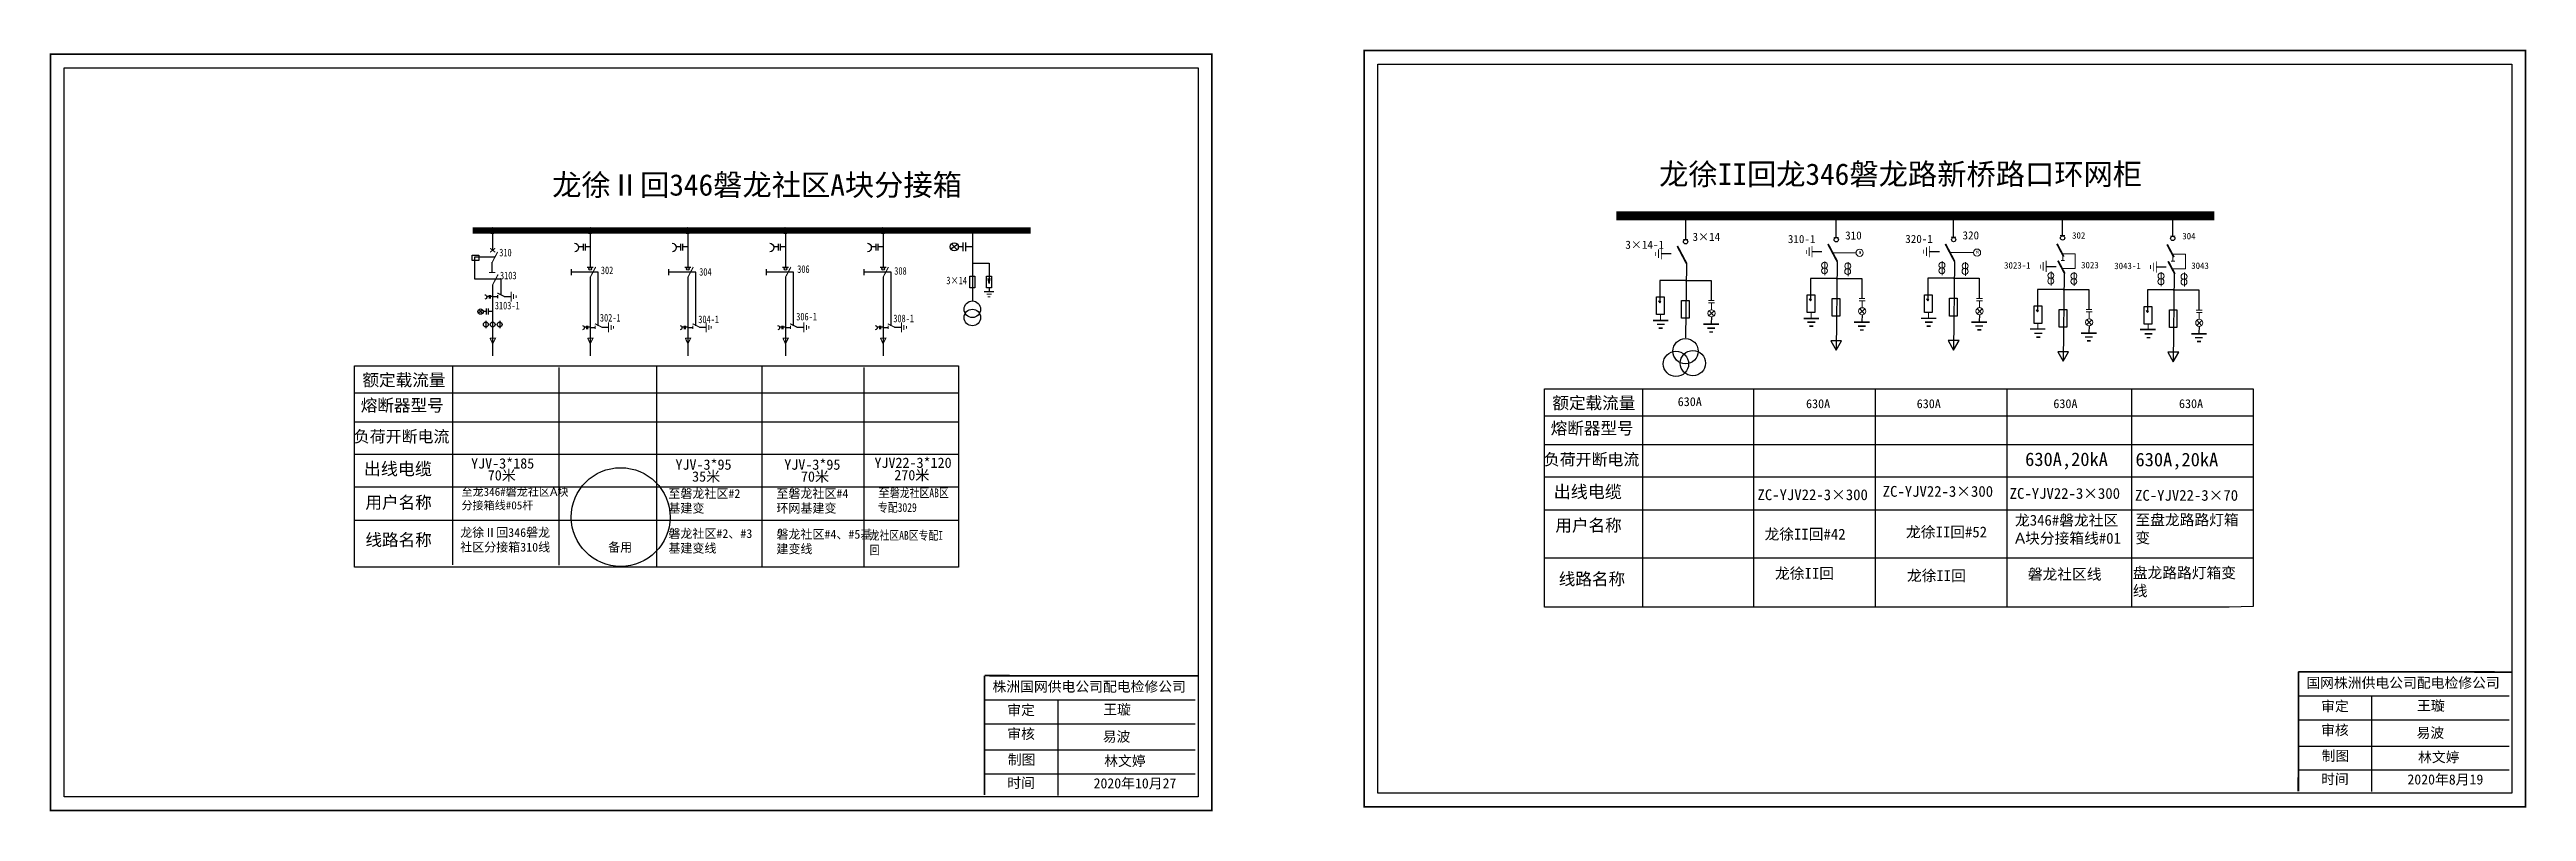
# Model space of a CAD drawing. Header units: millimetres. Extents: x 516 to 974, y 2143 to 2284.
import ezdxf

# ---------------------------------------------------------------- set-up
doc = ezdxf.new("R2010")
doc.units = ezdxf.units.MM
doc.linetypes.add('ACAD_ISO02W100', pattern=[15, 12, -3])
doc.linetypes.add('CENTER', pattern=[50.8, 31.75, -6.35, 6.35, -6.35])
doc.layers.add('1', color=7, linetype='Continuous')
doc.layers.add('2', color=7, linetype='Continuous')
doc.styles.add('HZ', font='simkai_0.ttf')
doc.styles.add('KaiTi_GB2312_txtstyle_1.09_0_0', font='simkai_0.ttf', dxfattribs={"height": 1.0944})
doc.styles.add('STYLE1', font='txt.shx', dxfattribs={"height": 2.6})
doc.styles.add('字体', font='simkai_0.ttf', dxfattribs={"height": 2.5})
doc.styles.add('道路名', font='simhei.ttf', dxfattribs={"width": 0.8})

msp = doc.modelspace()

# ---------------------------------------------------------------- linework, layer by layer
at = {"color": 7}
for p, q in [((867.99, 2249.2), (867.99, 2253.71)), ((597.81, 2249.93), (597.81, 2246.8)), ((615.86, 2249.94), (615.86, 2243.67)), ((633.91, 2249.94), (633.91, 2243.67)), ((651.96, 2249.94), (651.96, 2243.67)), ((670.01, 2249.94), (670.01, 2243.67)), ((818.47, 2248.81), (818.47, 2253.15)), ((846.27, 2249.13), (846.27, 2252.97)), ((888.14, 2249.47), (888.14, 2252.54)), ((908.51, 2249.42), (908.51, 2252.42)), ((815.78, 2246.1), (813.95, 2246.1)), ((843.64, 2246.47), (841.81, 2246.47)), ((865.35, 2246.49), (863.52, 2246.49)), ((597.81, 2240.41), (597.81, 2230.6)), ((615.86, 2241.85), (615.86, 2237.91)), ((633.91, 2241.85), (633.91, 2237.91)), ((651.96, 2241.85), (651.96, 2237.91)), ((670.01, 2241.85), (670.01, 2237.91)), ((813.64, 2241.22), (813.64, 2237.07)), ((818.41, 2241.22), (813.64, 2241.22)), ((846.27, 2241.6), (841.5, 2241.6)), ((841.5, 2241.6), (841.5, 2237.45)), ((867.97, 2241.61), (863.2, 2241.61)), ((863.2, 2241.61), (863.2, 2237.46)), ((886.93, 2243.75), (885.1, 2243.75)), ((907.3, 2243.65), (905.47, 2243.65)), ((597.81, 2238.22), (598.73, 2238.22)), ((599.93, 2238.25), (601.19, 2238.25)), ((615.86, 2237.91), (615.86, 2233.96)), ((633.91, 2237.91), (633.91, 2233.96)), ((651.96, 2237.91), (651.96, 2233.96)), ((670.01, 2237.91), (670.01, 2233.96)), ((888.24, 2239.56), (883.47, 2239.56)), ((883.47, 2239.56), (883.47, 2235.41)), ((908.61, 2239.46), (903.84, 2239.46)), ((903.84, 2239.46), (903.84, 2235.31)), ((615.86, 2233.96), (615.86, 2230.61)), ((615.86, 2232.54), (616.78, 2232.54)), ((617.98, 2232.56), (619.24, 2232.56)), ((633.91, 2233.96), (633.91, 2230.61)), ((633.91, 2232.54), (634.83, 2232.54)), ((636.03, 2232.56), (637.29, 2232.56)), ((651.96, 2233.96), (651.96, 2230.61)), ((651.96, 2232.54), (652.88, 2232.54)), ((654.08, 2232.56), (655.34, 2232.56)), ((670.01, 2233.96), (670.01, 2230.61)), ((670.01, 2232.54), (670.93, 2232.54)), ((672.13, 2232.56), (673.38, 2232.56)), ((923.4, 2221.17), (923.4, 2180.92)), ((918.97, 2180.79), (915.53, 2180.79)), ((923.4, 2180.92), (918.97, 2180.79))]:
    msp.add_line(p, q, dxfattribs=at)
at = {"color": 7, "linetype": 'Continuous', "lineweight": 0, "ltscale": 0.236198}
for p, q in [((844.17, 2244.74), (844.17, 2242.16)), ((848.46, 2244.61), (848.46, 2242.03)), ((865.88, 2244.75), (865.88, 2242.18)), ((870.17, 2244.62), (870.17, 2242.05)), ((886.02, 2242.85), (886.02, 2240.27)), ((890.29, 2242.76), (890.29, 2240.19)), ((906.39, 2242.74), (906.39, 2240.17)), ((910.66, 2242.66), (910.66, 2240.08))]:
    msp.add_line(p, q, dxfattribs=at)
at = {"color": 7, "linetype": 'Continuous', "lineweight": 0, "ltscale": 0.94385}
for p, q in [((845.6, 2246.33), (849.9, 2246.33)), ((867.31, 2246.35), (871.61, 2246.35))]:
    msp.add_line(p, q, dxfattribs=at)
at = {"color": 7, "linetype": 'Continuous', "lineweight": 0, "ltscale": 0.459168}
for p, q in [((887.86, 2244.91), (888.51, 2244.91)), ((890.49, 2246.15), (888.18, 2246.15)), ((888.18, 2246.15), (888.18, 2245)), ((890.49, 2243.44), (890.49, 2246.15)), ((908.23, 2244.8), (908.88, 2244.8)), ((910.86, 2246.04), (908.55, 2246.04)), ((908.55, 2246.04), (908.55, 2244.89)), ((910.86, 2243.34), (910.86, 2246.04)), ((888.03, 2243.44), (890.49, 2243.44)), ((908.4, 2243.34), (910.86, 2243.34))]:
    msp.add_line(p, q, dxfattribs=at)
at = {"color": 7, "linetype": 'Continuous', "lineweight": 0, "ltscale": 0.20964}
for p, q in [((813.64, 2237.07), (813.41, 2237.42)), ((813.64, 2237.07), (813.85, 2237.37)), ((841.5, 2237.45), (841.27, 2237.79)), ((841.5, 2237.45), (841.71, 2237.75)), ((863.2, 2237.46), (862.98, 2237.81)), ((863.2, 2237.46), (863.42, 2237.76)), ((883.47, 2235.41), (883.24, 2235.76)), ((883.47, 2235.41), (883.68, 2235.71)), ((903.84, 2235.31), (903.61, 2235.65)), ((903.84, 2235.31), (904.05, 2235.61))]:
    msp.add_line(p, q, dxfattribs=at)
at = {"color": 7, "linetype": 'Continuous', "lineweight": 0, "ltscale": 0.399008}
for p, q in [((822.65, 2237.49), (823.73, 2237.49)), ((822.67, 2237.05), (823.75, 2237.05)), ((823.21, 2237.05), (823.21, 2235.79)), ((850.51, 2237.86), (851.59, 2237.86)), ((850.53, 2237.42), (851.61, 2237.42)), ((851.07, 2237.42), (851.07, 2236.17)), ((872.22, 2237.88), (873.3, 2237.88)), ((872.24, 2237.44), (873.32, 2237.44)), ((872.78, 2237.44), (872.78, 2236.18)), ((892.48, 2235.83), (893.57, 2235.83)), ((892.5, 2235.39), (893.58, 2235.39)), ((893.04, 2235.39), (893.04, 2234.13)), ((912.86, 2235.72), (913.94, 2235.72)), ((912.87, 2235.29), (913.95, 2235.29)), ((913.41, 2235.29), (913.41, 2234.03))]:
    msp.add_line(p, q, dxfattribs=at)
at = {"color": 7, "linetype": 'Continuous', "lineweight": 0, "ltscale": 0.342085}
for p, q in [((822.74, 2234.67), (823.68, 2235.6)), ((822.79, 2235.64), (823.64, 2234.63)), ((850.6, 2235.04), (851.54, 2235.97)), ((850.65, 2236.01), (851.5, 2235)), ((872.31, 2235.06), (873.25, 2235.99)), ((872.36, 2236.03), (873.2, 2235.02)), ((892.57, 2233.01), (893.52, 2233.94)), ((892.62, 2233.98), (893.47, 2232.97)), ((912.94, 2232.91), (913.89, 2233.83)), ((912.99, 2233.88), (913.84, 2232.86))]:
    msp.add_line(p, q, dxfattribs=at)
at = {"color": 7, "linetype": 'Continuous', "lineweight": 0, "ltscale": 0.76528}
for p, q in [((813.75, 2234.91), (813.75, 2234.02)), ((841.61, 2235.28), (841.61, 2234.16)), ((863.32, 2235.3), (863.32, 2234.18)), ((883.58, 2233.25), (883.58, 2232.25)), ((903.95, 2233.15), (903.95, 2232.15))]:
    msp.add_line(p, q, dxfattribs=at)
at = {"color": 7, "linetype": 'CENTER'}
for p, q in [((597.81, 2230.61), (597.81, 2227.28)), ((615.86, 2230.59), (615.86, 2227.29)), ((633.91, 2230.59), (633.91, 2227.29)), ((651.96, 2230.59), (651.96, 2227.29)), ((670.01, 2230.59), (670.01, 2227.29))]:
    msp.add_line(p, q, dxfattribs=at)
at = {"color": 0, "linetype": 'Continuous'}
for p, q in [((572.26, 2225.4), (683.96, 2225.4)), ((610.04, 2225.13), (610.04, 2188.58)), ((628.12, 2225.33), (628.12, 2188.19)), ((647.56, 2225.33), (647.56, 2188.19)), ((666.43, 2225.12), (666.43, 2188.18)), ((683.96, 2225.4), (683.96, 2188.18)), ((792.31, 2221.17), (923.4, 2221.17)), ((688.79, 2163.69), (727.73, 2163.69)), ((702.31, 2163.69), (702.31, 2146)), ((931.76, 2164.4), (970.7, 2164.4)), ((945.27, 2164.4), (945.27, 2146.71)), ((688.79, 2159.26), (727.73, 2159.26)), ((931.76, 2159.97), (970.7, 2159.97)), ((688.79, 2154.42), (727.73, 2154.42)), ((931.76, 2155.13), (970.7, 2155.13)), ((688.79, 2149.98), (727.73, 2149.98)), ((931.76, 2150.7), (970.7, 2150.7))]:
    msp.add_line(p, q, dxfattribs=at)
at = {"linetype": 'Continuous'}
for p, q in [((572.26, 2188.18), (572.26, 2225.4)), ((590.38, 2225.39), (590.38, 2188.6)), ((572.26, 2220.43), (683.96, 2220.43)), ((792.31, 2180.79), (792.31, 2221.17)), ((810.43, 2221.16), (810.43, 2180.79)), ((831.06, 2180.79), (831.06, 2221.17)), ((853.54, 2180.79), (853.54, 2221.17)), ((877.9, 2180.79), (877.9, 2221.17)), ((900.92, 2180.79), (900.92, 2221.17)), ((572.26, 2215.08), (683.96, 2215.08)), ((792.31, 2216.2), (923.4, 2216.2)), ((572.26, 2209.11), (683.96, 2209.11)), ((792.31, 2210.85), (923.4, 2210.85)), ((792.31, 2204.88), (923.4, 2204.88)), ((572.26, 2203.06), (683.96, 2203.06)), ((792.31, 2198.82), (923.4, 2198.82)), ((572.26, 2196.9), (683.96, 2196.9)), ((792.31, 2189.95), (923.4, 2189.95)), ((683.96, 2188.18), (572.26, 2188.18)), ((918.97, 2180.79), (792.31, 2180.79))]:
    msp.add_line(p, q, dxfattribs=at)
at = {"color": 0, "linetype": 'Continuous', "const_width": 0.312}
for points in [[(516.02, 2283.03), (730.8, 2283.03), (730.8, 2143.19), (516.02, 2143.19)], [(758.99, 2283.74), (973.76, 2283.74), (973.76, 2143.9), (758.99, 2143.9)]]:
    msp.add_lwpolyline(points, close=True, dxfattribs=at)
at = {"color": 0, "linetype": 'Continuous'}
for points in [[(761.51, 2281.22), (971.24, 2281.22), (971.24, 2146.43), (761.51, 2146.43)], [(518.55, 2280.51), (728.27, 2280.51), (728.27, 2145.71), (518.55, 2145.71)]]:
    msp.add_lwpolyline(points, close=True, dxfattribs=at)
at = {"color": 7}
for points, format in [([(805.58, 2253.15, 1.71, 1.71, 0), (916.19, 2253.15, 1.71, 1.71, 0)], "xyseb"), ([(594.11, 2250.44, 1.12, 1.12, 0), (697.32, 2250.44, 1.12, 1.12, 0)], "xyseb"), ([(845.82, 2249.18, 0.156, 0.156, 0), (846.74, 2249.18, 0.156, 0.156, 0)], "xyseb"), ([(867.53, 2249.2, 0.156, 0.156, 0), (868.45, 2249.2, 0.156, 0.156, 0)], "xyseb"), ([(887.68, 2249.52, 0.156, 0.156, 0), (888.6, 2249.52, 0.156, 0.156, 0)], "xyseb"), ([(908.06, 2249.42, 0.156, 0.156, 0), (908.97, 2249.42, 0.156, 0.156, 0)], "xyseb"), ([(598.28, 2247.16, 0.2, 0.2, 0), (597.34, 2246.44, 0.2, 0.2, 0)], "xyseb"), ([(597.34, 2247.16, 0.2, 0.2, 0), (598.28, 2246.44, 0.2, 0.2, 0)], "xyseb"), ([(597.74, 2244.59, 0.2, 0.2, 0), (598.73, 2246.48, 0.2, 0.2, 0)], "xyseb"), ([(612.96, 2248.11, -0.877934), (612.99, 2246.49)], "xyb"), ([(631.01, 2248.11, -0.877934), (631.04, 2246.49)], "xyb"), ([(649.06, 2248.11, -0.877934), (649.09, 2246.49)], "xyb"), ([(667.11, 2248.11, -0.877934), (667.14, 2246.49)], "xyb"), ([(817.96, 2248.81, 0.156, 0.156, 0), (818.88, 2248.81, 0.156, 0.156, 0)], "xyseb"), ([(597.15, 2242.69, 0.2, 0.2, 0), (598.32, 2242.69, 0.2, 0.2, 0)], "xyseb"), ([(597.81, 2240.41, 0.2, 0.2, 0), (598.81, 2242.3, 0.2, 0.2, 0)], "xyseb"), ([(615.27, 2243.64, 0.2, 0.2, 0), (616.45, 2243.64, 0.2, 0.2, 0)], "xyseb"), ([(615.86, 2241.8, 0.2, 0.2, 0), (616.86, 2243.69, 0.2, 0.2, 0)], "xyseb"), ([(633.32, 2243.64, 0.2, 0.2, 0), (634.5, 2243.64, 0.2, 0.2, 0)], "xyseb"), ([(633.91, 2241.8, 0.2, 0.2, 0), (634.91, 2243.69, 0.2, 0.2, 0)], "xyseb"), ([(651.37, 2243.64, 0.2, 0.2, 0), (652.55, 2243.64, 0.2, 0.2, 0)], "xyseb"), ([(651.96, 2241.8, 0.2, 0.2, 0), (652.96, 2243.69, 0.2, 0.2, 0)], "xyseb"), ([(669.42, 2243.64, 0.2, 0.2, 0), (670.6, 2243.64, 0.2, 0.2, 0)], "xyseb"), ([(670.01, 2241.8, 0.2, 0.2, 0), (671.01, 2243.69, 0.2, 0.2, 0)], "xyseb"), ([(596.36, 2238.57, -0.877934), (596.38, 2237.76)], "xyb"), ([(598.68, 2238.89, 0.2, 0.2, 0), (600.01, 2238.22, 0.2, 0.2, 0)], "xyseb"), ([(598.73, 2238.53, 0.2, 0.2, 0), (598.73, 2237.91, 0.2, 0.2, 0)], "xyseb"), ([(614.41, 2232.89, -0.877934), (614.42, 2232.08)], "xyb"), ([(616.73, 2233.2, 0.2, 0.2, 0), (618.06, 2232.54, 0.2, 0.2, 0)], "xyseb"), ([(616.78, 2232.85, 0.2, 0.2, 0), (616.78, 2232.23, 0.2, 0.2, 0)], "xyseb"), ([(632.46, 2232.89, -0.877934), (632.47, 2232.08)], "xyb"), ([(634.78, 2233.2, 0.2, 0.2, 0), (636.11, 2232.54, 0.2, 0.2, 0)], "xyseb"), ([(634.83, 2232.85, 0.2, 0.2, 0), (634.83, 2232.23, 0.2, 0.2, 0)], "xyseb"), ([(650.51, 2232.89, -0.877934), (650.52, 2232.08)], "xyb"), ([(652.83, 2233.2, 0.2, 0.2, 0), (654.16, 2232.54, 0.2, 0.2, 0)], "xyseb"), ([(652.88, 2232.85, 0.2, 0.2, 0), (652.88, 2232.23, 0.2, 0.2, 0)], "xyseb"), ([(668.56, 2232.89, -0.877934), (668.57, 2232.08)], "xyb"), ([(670.88, 2233.2, 0.2, 0.2, 0), (672.21, 2232.54, 0.2, 0.2, 0)], "xyseb"), ([(670.93, 2232.85, 0.2, 0.2, 0), (670.93, 2232.23, 0.2, 0.2, 0)], "xyseb"), ([(597.32, 2230.54, 0.2, 0.2, 0), (598.33, 2230.54, 0.2, 0.2, 0), (597.81, 2229.52, 0.2, 0.2, 0), (597.33, 2230.56, 0.2, 0.2, 0)], "xyseb"), ([(615.37, 2230.55, 0.2, 0.2, 0), (616.38, 2230.55, 0.2, 0.2, 0), (615.86, 2229.52, 0.2, 0.2, 0), (615.38, 2230.57, 0.2, 0.2, 0)], "xyseb"), ([(633.42, 2230.55, 0.2, 0.2, 0), (634.43, 2230.55, 0.2, 0.2, 0), (633.91, 2229.52, 0.2, 0.2, 0), (633.43, 2230.57, 0.2, 0.2, 0)], "xyseb"), ([(651.47, 2230.55, 0.2, 0.2, 0), (652.48, 2230.55, 0.2, 0.2, 0), (651.96, 2229.52, 0.2, 0.2, 0), (651.48, 2230.57, 0.2, 0.2, 0)], "xyseb"), ([(669.52, 2230.55, 0.2, 0.2, 0), (670.53, 2230.55, 0.2, 0.2, 0), (670.01, 2229.52, 0.2, 0.2, 0), (669.53, 2230.57, 0.2, 0.2, 0)], "xyseb")]:
    msp.add_lwpolyline(points, format=format, dxfattribs=at)
for points in [[(614.52, 2247.42), (613.68, 2247.42)], [(614.52, 2247.98), (614.52, 2246.77)], [(614.89, 2247.98), (614.89, 2246.77)], [(615.86, 2247.42), (614.89, 2247.42)], [(632.57, 2247.42), (631.73, 2247.42)], [(632.57, 2247.98), (632.57, 2246.77)], [(632.94, 2247.98), (632.94, 2246.77)], [(633.91, 2247.42), (632.94, 2247.42)], [(650.62, 2247.42), (649.78, 2247.42)], [(650.62, 2247.98), (650.62, 2246.77)], [(650.99, 2247.98), (650.99, 2246.77)], [(651.96, 2247.42), (650.99, 2247.42)], [(668.67, 2247.42), (667.83, 2247.42)], [(668.67, 2247.98), (668.67, 2246.77)], [(669.04, 2247.98), (669.04, 2246.77)], [(670.01, 2247.42), (669.04, 2247.42)], [(612.3, 2243.28), (612.3, 2242.17)], [(630.35, 2243.28), (630.35, 2242.17)], [(648.4, 2243.28), (648.4, 2242.17)], [(666.45, 2243.28), (666.45, 2242.17)], [(597.14, 2238.23), (596.72, 2238.23)], [(597.14, 2238.51), (597.14, 2237.9)], [(597.32, 2238.51), (597.32, 2237.9)], [(597.81, 2238.23), (597.32, 2238.23)], [(615.19, 2232.55), (614.77, 2232.55)], [(615.19, 2232.83), (615.19, 2232.22)], [(615.37, 2232.83), (615.37, 2232.22)], [(615.86, 2232.55), (615.37, 2232.55)], [(633.24, 2232.55), (632.82, 2232.55)], [(633.24, 2232.83), (633.24, 2232.22)], [(633.42, 2232.83), (633.42, 2232.22)], [(633.91, 2232.55), (633.42, 2232.55)], [(651.29, 2232.55), (650.87, 2232.55)], [(651.29, 2232.83), (651.29, 2232.22)], [(651.47, 2232.83), (651.47, 2232.22)], [(651.96, 2232.55), (651.47, 2232.55)], [(669.34, 2232.55), (668.92, 2232.55)], [(669.34, 2232.83), (669.34, 2232.22)], [(669.52, 2232.83), (669.52, 2232.22)], [(670.01, 2232.55), (669.52, 2232.55)]]:
    msp.add_lwpolyline(points, dxfattribs=at)
for points, const_width in [([(812.87, 2246.49), (812.87, 2245.75)], 0.149), ([(813.4, 2246.94), (813.4, 2245.34)], 0.149), ([(813.94, 2247.18), (813.94, 2245.09)], 0.149), ([(818.6, 2244.34), (816.89, 2247.57)], 0.341), ([(840.73, 2246.86), (840.73, 2246.12)], 0.149), ([(841.26, 2247.31), (841.26, 2245.71)], 0.149), ([(841.8, 2247.56), (841.8, 2245.46)], 0.149), ([(846.46, 2244.72), (844.75, 2247.95)], 0.341), ([(862.44, 2246.88), (862.44, 2246.14)], 0.149), ([(862.97, 2247.33), (862.97, 2245.73)], 0.149), ([(863.5, 2247.57), (863.5, 2245.48)], 0.149), ([(868.16, 2244.73), (866.46, 2247.96)], 0.341), ([(884.55, 2244.6), (884.55, 2243)], 0.149), ([(885.09, 2244.84), (885.09, 2242.75)], 0.149), ([(888.35, 2245.6), (887.1, 2247.98)], 0.341), ([(888.54, 2242.48), (887.28, 2244.85)], 0.341), ([(904.92, 2244.49), (904.92, 2242.89)], 0.149), ([(905.46, 2244.74), (905.46, 2242.65)], 0.149), ([(908.72, 2245.5), (907.47, 2247.87)], 0.341), ([(908.91, 2242.38), (907.66, 2244.75)], 0.341), ([(884.02, 2244.14), (884.02, 2243.41)], 0.149), ([(904.39, 2244.04), (904.39, 2243.3)], 0.149)]:
    msp.add_lwpolyline(points, dxfattribs=dict(at, const_width=const_width))
at = {"color": 7, "linetype": 'ACAD_ISO02W100'}
for points in [[(617.34, 2232.84), (617.34, 2242.73), (612.3, 2242.73)], [(635.39, 2232.84), (635.39, 2242.73), (630.35, 2242.73)], [(653.44, 2232.84), (653.44, 2242.73), (648.4, 2242.73)], [(671.49, 2232.84), (671.49, 2242.73), (666.45, 2242.73)]]:
    msp.add_lwpolyline(points, dxfattribs=at)
at = {"color": 7}
for points in [[(846.27, 2228.31), (847.28, 2230.06), (845.26, 2230.06)], [(867.97, 2228.33), (868.99, 2230.08), (866.96, 2230.08)], [(888.24, 2226.28), (889.25, 2228.03), (887.23, 2228.03)], [(908.61, 2226.17), (909.62, 2227.93), (907.6, 2227.93)]]:
    msp.add_lwpolyline(points, close=True, dxfattribs=at)
at = {"color": 0, "linetype": 'Continuous', "const_width": 0.312}
for points in [[(688.79, 2168.14), (688.77, 2146.07)], [(688.79, 2168.14), (728.27, 2168.1)], [(931.76, 2168.85), (931.73, 2146.78)], [(931.76, 2168.85), (971.24, 2168.81)]]:
    msp.add_lwpolyline(points, dxfattribs=at)
at = {"color": 7}
for centre, radius in [((597.76, 2250.42), 0.556), ((615.82, 2250.43), 0.556), ((633.87, 2250.43), 0.556), ((651.92, 2250.43), 0.556), ((669.97, 2250.43), 0.556), ((846.28, 2248.74), 0.392), ((867.99, 2248.76), 0.392), ((888.14, 2249.08), 0.392), ((908.51, 2248.98), 0.392), ((818.42, 2248.37), 0.392), ((615.86, 2243.36), 0.256), ((633.91, 2243.36), 0.256), ((651.96, 2243.36), 0.256), ((670.01, 2243.36), 0.256)]:
    msp.add_circle(centre, radius, dxfattribs=at)
at = {"color": 7, "linetype": 'Continuous', "lineweight": 0, "ltscale": 0.76528}
for centre in [(844.12, 2244.01), (865.82, 2244.03), (844.1, 2242.99), (848.39, 2242.86), (848.41, 2243.88), (865.81, 2243), (870.1, 2242.88), (870.11, 2243.9), (885.95, 2241.1), (885.97, 2242.12), (890.22, 2241.02), (890.23, 2242.04), (906.32, 2240.99), (906.34, 2242.02), (910.59, 2240.91), (910.6, 2241.93)]:
    msp.add_circle(centre, 0.552, dxfattribs=at)
at = {"color": 7, "linetype": 'Continuous', "lineweight": 0, "ltscale": 0.524361}
for centre in [(850.6, 2246.33), (872.31, 2246.35)]:
    msp.add_circle(centre, 0.667, dxfattribs=at)
at = {"color": 7, "linetype": 'Continuous', "lineweight": 0, "ltscale": 0.399008}
for centre in [(823.21, 2235.13), (851.07, 2235.51), (872.78, 2235.52), (893.04, 2233.47), (913.41, 2233.37)]:
    msp.add_circle(centre, 0.66, dxfattribs=at)
at = {"color": 1}
msp.add_circle((621.48, 2197.46), 9.13, dxfattribs=at)
at = {"color": 7}
for points in [[(601.11, 2237.28), (601.3, 2237.28), (601.11, 2239.14), (601.3, 2239.14)], [(601.76, 2238.68), (601.58, 2238.68), (601.76, 2237.75), (601.58, 2237.75)], [(602.04, 2237.98), (602.23, 2237.98), (602.04, 2238.44), (602.23, 2238.44)], [(688.68, 2239.23), (688.68, 2239.04), (690.55, 2239.23), (690.55, 2239.04)], [(690.08, 2238.58), (690.08, 2238.76), (689.15, 2238.58), (689.15, 2238.76)], [(689.38, 2238.3), (689.38, 2238.11), (689.85, 2238.3), (689.85, 2238.11)], [(619.16, 2231.6), (619.35, 2231.6), (619.16, 2233.46), (619.35, 2233.46)], [(619.81, 2232.99), (619.63, 2232.99), (619.81, 2232.06), (619.63, 2232.06)], [(620.09, 2232.3), (620.28, 2232.3), (620.09, 2232.76), (620.28, 2232.76)], [(637.21, 2231.6), (637.4, 2231.6), (637.21, 2233.46), (637.4, 2233.46)], [(637.86, 2232.99), (637.68, 2232.99), (637.86, 2232.06), (637.68, 2232.06)], [(638.14, 2232.3), (638.33, 2232.3), (638.14, 2232.76), (638.33, 2232.76)], [(655.26, 2231.6), (655.45, 2231.6), (655.26, 2233.46), (655.45, 2233.46)], [(655.91, 2232.99), (655.73, 2232.99), (655.91, 2232.06), (655.73, 2232.06)], [(656.19, 2232.3), (656.38, 2232.3), (656.19, 2232.76), (656.38, 2232.76)], [(673.31, 2231.6), (673.5, 2231.6), (673.31, 2233.46), (673.5, 2233.46)], [(673.96, 2232.99), (673.78, 2232.99), (673.96, 2232.06), (673.78, 2232.06)], [(674.24, 2232.3), (674.43, 2232.3), (674.24, 2232.76), (674.43, 2232.76)], [(812.39, 2233.96), (812.39, 2233.67), (815.24, 2233.96), (815.24, 2233.67)], [(814.53, 2232.96), (814.53, 2233.24), (813.1, 2232.96), (813.1, 2233.24)], [(813.46, 2232.53), (813.46, 2232.24), (814.17, 2232.53), (814.17, 2232.24)], [(821.72, 2233.26), (821.72, 2232.97), (824.58, 2233.26), (824.58, 2232.97)], [(823.87, 2232.26), (823.87, 2232.54), (822.44, 2232.26), (822.44, 2232.54)], [(822.79, 2231.83), (822.79, 2231.54), (823.51, 2231.83), (823.51, 2231.54)], [(840.24, 2234.33), (840.24, 2234.05), (843.1, 2234.33), (843.1, 2234.05)], [(842.39, 2233.33), (842.39, 2233.62), (840.96, 2233.33), (840.96, 2233.62)], [(841.32, 2232.9), (841.32, 2232.62), (842.03, 2232.9), (842.03, 2232.62)], [(849.58, 2233.63), (849.58, 2233.35), (852.44, 2233.63), (852.44, 2233.35)], [(851.73, 2232.63), (851.73, 2232.92), (850.3, 2232.63), (850.3, 2232.92)], [(850.65, 2232.2), (850.65, 2231.92), (851.37, 2232.2), (851.37, 2231.92)], [(861.95, 2234.35), (861.95, 2234.06), (864.81, 2234.35), (864.81, 2234.06)], [(864.1, 2233.35), (864.1, 2233.63), (862.67, 2233.35), (862.67, 2233.63)], [(863.02, 2232.92), (863.02, 2232.63), (863.74, 2232.92), (863.74, 2232.63)], [(871.29, 2233.65), (871.29, 2233.36), (874.15, 2233.65), (874.15, 2233.36)], [(873.43, 2232.65), (873.43, 2232.93), (872, 2232.65), (872, 2232.93)], [(872.36, 2232.22), (872.36, 2231.93), (873.08, 2232.22), (873.08, 2231.93)], [(882.11, 2232.38), (882.11, 2232.09), (884.96, 2232.38), (884.96, 2232.09)], [(884.36, 2231.3), (884.36, 2231.58), (882.93, 2231.3), (882.93, 2231.58)], [(883.29, 2230.87), (883.29, 2230.58), (884, 2230.87), (884, 2230.58)], [(891.55, 2231.6), (891.55, 2231.31), (894.41, 2231.6), (894.41, 2231.31)], [(893.7, 2230.6), (893.7, 2230.88), (892.27, 2230.6), (892.27, 2230.88)], [(902.48, 2232.27), (902.48, 2231.99), (905.34, 2232.27), (905.34, 2231.99)], [(904.73, 2231.19), (904.73, 2231.48), (903.3, 2231.19), (903.3, 2231.48)], [(903.66, 2230.77), (903.66, 2230.48), (904.37, 2230.77), (904.37, 2230.48)], [(911.92, 2231.49), (911.92, 2231.21), (914.78, 2231.49), (914.78, 2231.21)], [(914.07, 2230.49), (914.07, 2230.78), (912.64, 2230.49), (912.64, 2230.78)], [(892.62, 2230.17), (892.62, 2229.88), (893.34, 2230.17), (893.34, 2229.88)], [(913, 2230.07), (913, 2229.78), (913.71, 2230.07), (913.71, 2229.78)]]:
    msp.add_trace(points, dxfattribs=at)
at = {"layer": '1', "color": 7}
for p, q in [((686.52, 2250.44), (686.52, 2237.51)), ((594.44, 2245.54), (594.44, 2241.53)), ((598.23, 2245.54), (594.44, 2245.54)), ((597.74, 2242.69), (597.74, 2244.59)), ((683.79, 2247.85), (682.54, 2247)), ((683.7, 2246.89), (682.66, 2247.98)), ((684.75, 2247.42), (683.92, 2247.42)), ((684.75, 2248.24), (684.75, 2246.6)), ((685.28, 2248.24), (685.28, 2246.6)), ((686.52, 2247.42), (685.28, 2247.42)), ((846.46, 2244.72), (846.27, 2228.31)), ((868.16, 2244.73), (867.97, 2228.33)), ((594.44, 2241.53), (599.32, 2241.53)), ((599.32, 2241.53), (599.32, 2238.61)), ((686.52, 2244.42), (689.62, 2244.42)), ((689.62, 2240.64), (689.42, 2241.55)), ((689.62, 2244.42), (689.62, 2240.64)), ((689.62, 2240.64), (689.82, 2241.55)), ((818.6, 2244.34), (818.41, 2230.61)), ((818.41, 2241.22), (823.16, 2241.22)), ((823.16, 2241.22), (823.16, 2237.45)), ((846.27, 2241.6), (851.02, 2241.6)), ((851.02, 2241.6), (851.02, 2237.82)), ((867.97, 2241.61), (872.73, 2241.61)), ((872.73, 2241.61), (872.73, 2237.84)), ((888.43, 2242.68), (888.24, 2226.28)), ((908.8, 2242.58), (908.61, 2226.17)), ((595.99, 2235.74), (595.15, 2235.17)), ((595.93, 2235.1), (595.23, 2235.82)), ((596.63, 2235.45), (596.08, 2235.45)), ((596.63, 2236), (596.63, 2234.91)), ((596.98, 2236), (596.98, 2234.91)), ((597.81, 2235.45), (596.98, 2235.45)), ((689.61, 2239.87), (689.61, 2239.23)), ((888.24, 2239.56), (892.99, 2239.56)), ((892.99, 2239.56), (892.99, 2235.79)), ((908.61, 2239.46), (913.36, 2239.46)), ((913.36, 2239.46), (913.36, 2235.68)), ((596.56, 2233.74), (596.56, 2232.38)), ((599.12, 2233.74), (599.12, 2232.38)), ((823.21, 2234.47), (823.15, 2233.26)), ((851.07, 2234.85), (851.01, 2233.63)), ((872.78, 2234.86), (872.72, 2233.65)), ((893.04, 2232.81), (892.98, 2231.6)), ((913.41, 2232.71), (913.35, 2231.49))]:
    msp.add_line(p, q, dxfattribs=at)
msp.add_lwpolyline([(593.99, 2245.91), (595.25, 2245.91), (595.25, 2244.88), (593.99, 2244.88)], close=True, dxfattribs=at)
for centre, radius in [((683.17, 2247.42), 0.756), ((595.57, 2235.45), 0.504), ((686.52, 2235.88), 1.53), ((686.52, 2234.36), 1.53), ((596.54, 2233.06), 0.45), ((597.81, 2233.06), 0.45), ((599.1, 2233.06), 0.45), ((816.64, 2225.78), 2.34), ((818.41, 2228.12), 2.34), ((818.41, 2228.12), 2.34), ((818.41, 2228.12), 2.34), ((818.41, 2228.12), 2.34), ((818.41, 2228.12), 2.34), ((818.41, 2228.12), 2.34), ((818.41, 2228.12), 2.34), ((818.41, 2228.12), 2.34), ((819.77, 2225.92), 2.34)]:
    msp.add_circle(centre, radius, dxfattribs=at)
at = {"layer": '2', "color": 7}
for points in [[(686.05, 2242.01), (686.96, 2242.01), (686.96, 2239.87), (686.05, 2239.87)], [(689.16, 2242.01), (690.07, 2242.01), (690.07, 2239.87), (689.16, 2239.87)], [(813.05, 2238.19), (814.45, 2238.19), (814.45, 2234.91), (813.05, 2234.91)], [(817.68, 2237.52), (819.08, 2237.52), (819.08, 2234.24), (817.68, 2234.24)], [(840.91, 2238.56), (842.31, 2238.56), (842.31, 2235.28), (840.91, 2235.28)], [(845.54, 2237.89), (846.94, 2237.89), (846.94, 2234.61), (845.54, 2234.61)], [(862.62, 2238.58), (864.02, 2238.58), (864.02, 2235.3), (862.62, 2235.3)], [(867.25, 2237.91), (868.65, 2237.91), (868.65, 2234.63), (867.25, 2234.63)], [(882.88, 2236.53), (884.28, 2236.53), (884.28, 2233.25), (882.88, 2233.25)], [(887.51, 2235.86), (888.91, 2235.86), (888.91, 2232.58), (887.51, 2232.58)], [(903.25, 2236.42), (904.65, 2236.42), (904.65, 2233.15), (903.25, 2233.15)], [(907.88, 2235.76), (909.28, 2235.76), (909.28, 2232.48), (907.88, 2232.48)]]:
    msp.add_lwpolyline(points, close=True, dxfattribs=at)

# ---------------------------------------------------------------- texts
at = {"color": 7, "linetype": 'Continuous', "style": '道路名', "width": 0.8}
for s, p in [('310', (599.03, 2245.67)), ('3103', (599.17, 2241.43)), ('302', (617.82, 2242.38)), ('304', (636, 2242.1)), ('306', (654.13, 2242.61)), ('308', (672.08, 2242.27)), ('3×14', (681.71, 2240.51)), ('3103-1', (598.21, 2235.87)), ('302-1', (617.64, 2233.61)), ('304-1', (635.83, 2233.32)), ('306-1', (653.95, 2233.83)), ('308-1', (671.9, 2233.49))]:
    msp.add_text(s, height=1.405, dxfattribs=at).set_placement(p)
at = {"color": 7}
for s, height, p in [('M', 0.607, (850.41, 2246.07)), ('M', 0.607, (872.12, 2246.09)), ('630A', 1.639, (816.96, 2217.98)), ('630A', 1.639, (840.69, 2217.6)), ('630A', 1.639, (861.16, 2217.6)), ('630A', 1.639, (886.43, 2217.61)), ('630A', 1.639, (909.66, 2217.61))]:
    msp.add_text(s, height=height, dxfattribs=at).set_placement(p)
at = {"color": 7, "attachment_point": 1}
for s, insert, char_height, width in [('{\\fSimSun|b0|i0|c134|p2;龙徐\\fSimSun|b0|i0|c0|p2;II\\fSimSun|b0|i0|c134|p2;回龙\\fSimSun|b0|i0|c0|p2;346\\fSimSun|b0|i0|c134|p2;磐龙路新桥路口环网柜}', (813.53, 2262.85), 3.97009, 99.453), ('3{\\fKaiTi_GB2312|b0|i0|c134|p50;×}14', (819.7, 2250.02), 1.5, 6.4214), ('310-1', (837.33, 2249.62), 1.5, 6.7094), ('310', (847.93, 2250.28), 1.5, 4.3048), ('320-1', (859.04, 2249.64), 1.5, 6.7094), ('320', (869.63, 2250.3), 1.5, 4.3048), ('302', (889.89, 2250.12), 1.2, 6.7094), ('304', (910.27, 2250.01), 1.2, 6.7094), ('3{\\fKaiTi_GB2312|b0|i0|c134|p50;×}14-1', (807.28, 2248.56), 1.5, 13.4685), ('3023-1', (877.32, 2244.6), 1.2, 6.7094), ('3023', (891.56, 2244.64), 1.2, 6.7094), ('3043-1', (897.69, 2244.5), 1.2, 6.7094), ('3043', (911.93, 2244.54), 1.2, 6.7094), ('{\\fSimSun|b0|i0|c134|p2;630A,20kA}', (881.21, 2209.4), 2.5, 14.7692), ('{\\fSimSun|b0|i0|c134|p2;630A,20kA}', (901.62, 2209.35), 2.5, 14.267), ('{\\fSimSun|b0|i0|c134|p2;\\C0;至龙346#磐龙社区\\fArial|b0|i0|c0|p32;A\\fSimSun|b0|i0|c134|p2;块分接箱线#05杆}', (592.05, 2202.88), 1.5, 19.7458), ('{\\fSimSun|b0|i0|c134|p2;ZC-YJV22-3×300}', (831.72, 2202.59), 2, 21.1729), ('{\\fSimSun|b0|i0|c134|p2;ZC-YJV22-3×300}', (854.87, 2203.21), 2, 21.1729), ('{\\fSimSun|b0|i0|c134|p2;ZC-YJV22-3×300}', (878.35, 2202.83), 2, 21.1729), ('{\\fSimSun|b0|i0|c134|p2;ZC-YJV22-3×70}', (901.54, 2202.48), 2, 21.1729), ('{\\fSimSun|b0|i0|c134|p2;龙徐II回#42}', (833.02, 2195.3), 2, 21.1729), ('{\\fSimSun|b0|i0|c134|p2;龙徐II回#52}', (859.18, 2195.71), 2, 21.1729), ('{\\fSimSun|b0|i0|c134|p2;\\C0;龙346#磐龙社区\\fArial|b0|i0|c0|p32;A\\fSimSun|b0|i0|c134|p2;块分接箱线#01}', (879.34, 2197.88), 2, 20.4038), ('{\\fSimSun|b0|i0|c134|p2;\\C0;至盘龙路路灯箱变}', (901.6, 2197.95), 2, 20.4038), ('{\\fSimSun|b0|i0|c134|p2;龙徐II回}', (834.95, 2188.05), 2, 21.1729), ('{\\fSimSun|b0|i0|c134|p2;龙徐II回}', (859.35, 2187.64), 2, 21.1729), ('{\\fSimSun|b0|i0|c134|p2;磐龙社区线}', (881.7, 2187.89), 2, 21.1729), ('{\\fSimSun|b0|i0|c134|p2;\\C0;盘龙路路灯箱变线}', (901.11, 2188.16), 2, 20.4038)]:
    msp.add_mtext(s, dxfattribs=dict(at, insert=insert, char_height=char_height, width=width))
at = {"color": 0, "insert": (608.82, 2260.86), "char_height": 3.9701, "width": 574.8558, "attachment_point": 1}
msp.add_mtext('{\\fSimSun|b0|i0|c134|p54;龙徐Ⅱ回346磐龙社区A块分接箱}', dxfattribs=at)
at = {"linetype": 'Continuous', "attachment_point": 1}
for s, insert, char_height, width, style in [('{\\fSimSun|b0|i0|c134|p2;额定载流量}', (573.73, 2223.93), 2.25, 17.3244, 'HZ'), ('{\\fSimSun|b0|i0|c134|p2;熔断器型号}', (573.41, 2219.25), 2.25, 17.9688, 'HZ'), ('{\\fSimSun|b0|i0|c134|p2;额定载流量}', (793.78, 2219.69), 2.25, 17.3244, 'HZ'), ('{\\fSimSun|b0|i0|c134|p2;\\H0.96x;负荷开断电流}', (572.13, 2213.44), 2.25, 20.5739, 'HZ'), ('{\\fSimSun|b0|i0|c134|p2;熔断器型号}', (793.46, 2215.01), 2.25, 17.9688, 'HZ'), ('{\\fSimSun|b0|i0|c134|p2;出线电缆}', (573.97, 2207.53), 2.312, 15.7617, 'HZ'), ('{\\fSimSun|b0|i0|c134|p2;YJV-3*185}', (593.82, 2208.34), 1.9076, 15.3388, 'STYLE1'), ('{\\fSimSun|b0|i0|c134|p2;YJV-3*95}', (631.61, 2208.12), 1.9076, 15.3388, 'STYLE1'), ('{\\fSimSun|b0|i0|c134|p2;YJV-3*95}', (651.74, 2208.12), 1.9076, 15.3388, 'STYLE1'), ('{\\fSimSun|b0|i0|c134|p2;YJV22-3*120}', (668.41, 2208.46), 1.9076, 15.3388, 'STYLE1'), ('{\\fSimSun|b0|i0|c134|p2;\\H0.96x;负荷开断电流}', (792.19, 2209.2), 2.25, 20.5739, 'HZ'), ('{\\fSimSun|b0|i0|c134|p2;70米}', (596.9, 2206.14), 1.9076, 15.3388, 'STYLE1'), ('{\\fSimSun|b0|i0|c134|p2;35米}', (634.69, 2205.92), 1.9076, 15.3388, 'STYLE1'), ('{\\fSimSun|b0|i0|c134|p2;70米}', (654.82, 2205.92), 1.9076, 15.3388, 'STYLE1'), ('{\\fSimSun|b0|i0|c134|p2;270米}', (672.08, 2206.18), 1.9076, 15.3388, 'STYLE1'), ('{\\fSimSun|b0|i0|c134|p2;出线电缆}', (794.02, 2203.3), 2.312, 15.7617, 'HZ'), ('{\\fSimSun|b0|i0|c134|p2;用户名称}', (574.28, 2201.29), 2.25, 15.3388, 'HZ'), ('{\\fSimSun|b0|i0|c134|p2;至\\fSimSun|b0|i0|c134|p6;磐龙社区#2基建变\\fSimSun|b0|i0|c134|p2;}', (630.31, 2202.61), 1.6264, 14.3677, 'STYLE1'), ('{\\fSimSun|b0|i0|c134|p2;至\\fSimSun|b0|i0|c134|p6;磐龙社区#4环网基建变}', (650.29, 2202.61), 1.6264, 14.3677, 'STYLE1'), ('{\\fSimSun|b0|i0|c134|p2;\\C0;至\\W0.8;\\C256;磐龙社区\\f楷体_GB2312|b0|i0|c134|p49;AB\\fSimSun|b0|i0|c134|p2;区专配3029}', (669.06, 2202.75), 1.62637, 14.3677, 'STYLE1'), ('{\\fSimSun|b0|i0|c134|p2;线路名称}', (574.28, 2194.38), 2.25, 15.3388, 'HZ'), ('{\\fSimSun|b0|i0|c134|p6;龙徐Ⅱ回346磐龙社区分接箱\\fSimSun|b0|i0|c134|p2;310线}', (591.81, 2195.42), 1.6264, 17.6382, 'STYLE1'), ('{\\fSimSun|b0|i0|c134|p6;磐龙社区#2、#3基建变线}', (630.31, 2195.22), 1.6264, 17.4781, 'STYLE1'), ('{\\fSimSun|b0|i0|c134|p6;磐龙社区#4、#5基建变线}', (650.29, 2195.09), 1.6264, 17.9232, 'STYLE1'), ('{\\fSimSun|b0|i0|c134|p2;\\W0.8;龙社区\\f楷体_GB2312|b0|i0|c134|p49;AB\\fSimSun|b0|i0|c134|p2;区专配I回}', (667.52, 2194.88), 1.6264, 14.3677, 'STYLE1'), ('{\\fSimSun|b0|i0|c134|p2;用户名称}', (794.33, 2197.06), 2.25, 15.3388, 'HZ'), ('{\\fSimSun|b0|i0|c134|p6;备用}', (619.17, 2192.69), 1.6264, 17.6382, 'STYLE1'), ('{\\fSimSun|b0|i0|c134|p2;线路名称}', (794.96, 2187.14), 2.25, 15.3388, 'HZ')]:
    msp.add_mtext(s, dxfattribs=dict(at, insert=insert, char_height=char_height, width=width, style=style))
at = {"color": 7, "linetype": 'Continuous', "true_color": 0xffffff, "attachment_point": 1}
for s, insert, char_height, width, style in [('株洲国网供电公司配电检修公司', (690.24, 2167.05), 1.8732, 51.2118, '字体'), ('国网株洲供电公司配电检修公司', (933.21, 2167.76), 1.8732, 51.2118, '字体'), ('{\\fSimSun|b0|i0|c134|p2;王璇}', (710.72, 2162.83), 1.8732, 14.6493, '字体'), ('{\\fSimSun|b0|i0|c134|p2;王璇}', (953.69, 2163.54), 1.8732, 14.6493, '字体'), ('2020年10月27', (708.94, 2149.17), 1.873, 27.3998, 'KaiTi_GB2312_txtstyle_1.09_0_0'), ('2020年8月19', (951.91, 2149.89), 1.873, 27.3998, 'KaiTi_GB2312_txtstyle_1.09_0_0')]:
    msp.add_mtext(s, dxfattribs=dict(at, insert=insert, char_height=char_height, width=width, style=style))
at = {"color": 7, "linetype": 'Continuous', "char_height": 1.873, "width": 14.6493, "attachment_point": 1, "style": 'KaiTi_GB2312_txtstyle_1.09_0_0'}
for s, insert in [('审定', (692.97, 2162.72)), ('审定', (935.94, 2163.43)), ('审核', (692.97, 2158.31)), ('审核', (935.94, 2159.02)), ('制图', (693.08, 2153.55)), ('林文婷', (710.9, 2153.3)), ('制图', (936.04, 2154.26)), ('林文婷', (953.87, 2154.01)), ('时间', (692.97, 2149.25)), ('时间', (935.94, 2149.96))]:
    msp.add_mtext(s, dxfattribs=dict(at, insert=insert))
at = {"color": 0, "linetype": 'Continuous', "char_height": 1.873, "width": 14.6493, "attachment_point": 1, "style": '字体'}
for insert in [(710.63, 2157.8), (953.59, 2158.52)]:
    msp.add_mtext('易波', dxfattribs=dict(at, insert=insert))

doc.saveas('drawing.dxf')
